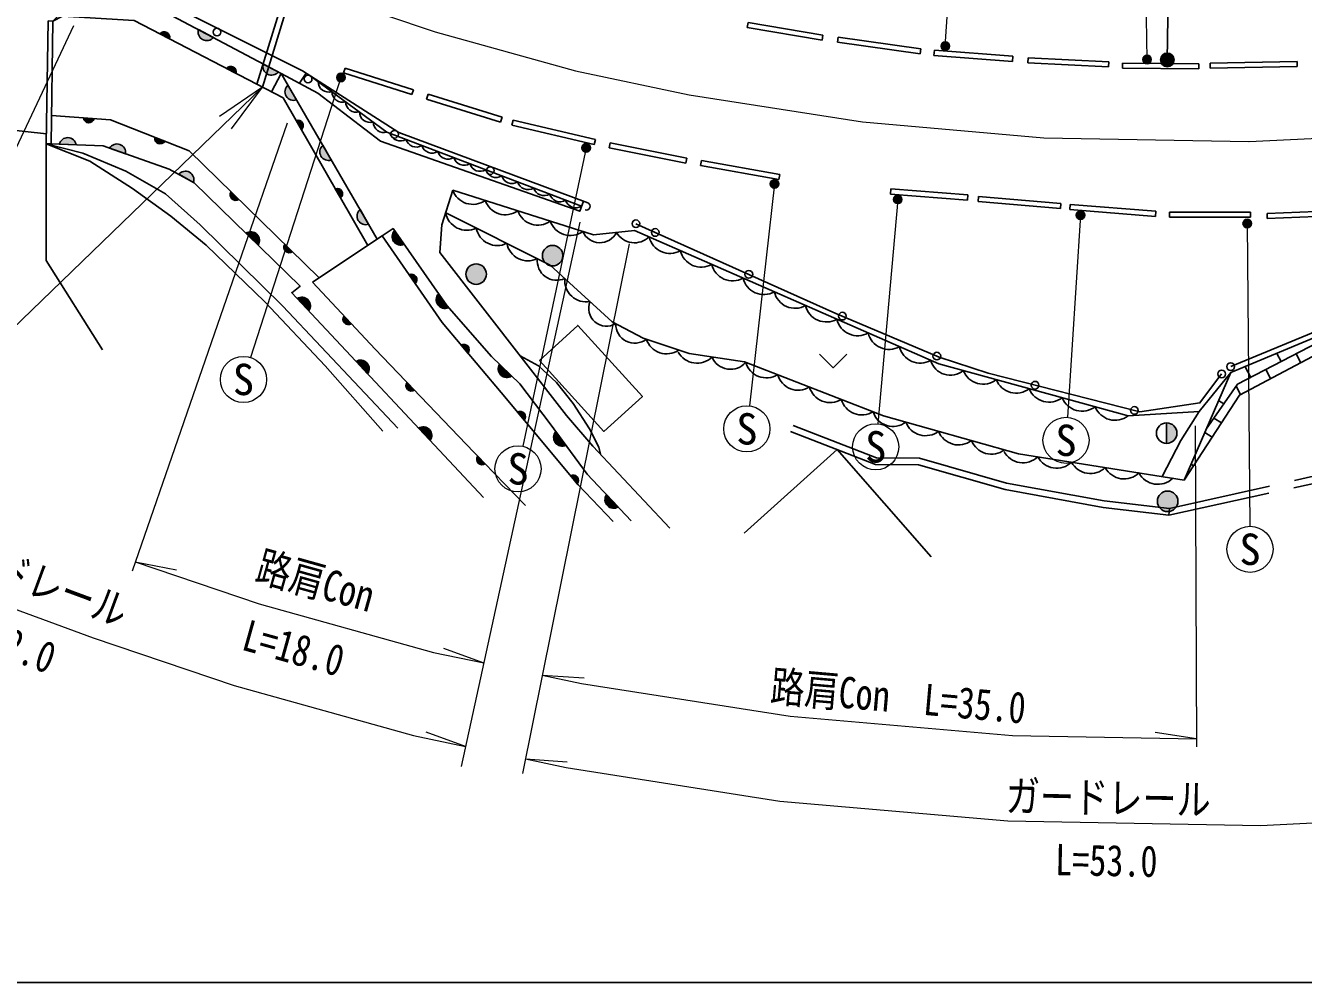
# Model space of a CAD drawing. Units: millimetres at full size, sheet at 1:1000; details may follow other scales. Extents: x 40000 to 680000, y 20000 to 380000.
# Drawn here: x 172399 to 247199, y 205000 to 260982 of the extents above; entities that cross this region are included whole.
import ezdxf
from ezdxf.enums import TextEntityAlignment as Align

# ---------------------------------------------------------------- set-up
doc = ezdxf.new("R2010")
doc.units = ezdxf.units.MM
doc.header["$LTSCALE"] = 1000
doc.linetypes.add('CHAIN', pattern=[18.5, 12, -1.5, 3.5, -1.5])
doc.linetypes.add('DASHED', pattern=[7.5, 6, -1.5])
for name, color, linetype, lineweight in [('M-BGD', 7, 'Continuous', 25), ('M-BMK', 2, 'CHAIN', 13), ('M-STR-HTXT', 7, 'Continuous', 13), ('M-STR-STRC', 7, 'Continuous', 25), ('M-TTL-BAND', 7, 'Continuous', 25)]:
    doc.layers.add(name, color=color, linetype=linetype, lineweight=lineweight)
doc.styles.add('ＭＳ ゴシック', font='')
doc.styles.get('ＭＳ ゴシック').set_extended_font_data('MS Gothic')

# ---------------------------------------------------------------- blocks, each defined once
blk = doc.blocks.new('open_arrow')
at = {"color": 0, "linetype": 'Continuous', "lineweight": -2}
blk.add_lwpolyline([(7.5, 1.25), (0, 0), (7.5, -1.25)], dxfattribs=at)

msp = doc.modelspace()

# ---------------------------------------------------------------- hatches: boundary and pattern name
at = {"layer": 'M-BGD'}
for points in [[(180823, 260203), (180268, 260492, -0.84072)], [(183392, 260289, -0.82183), (182517, 260754)], [(184720, 258181), (184165, 258469, -0.84072)], [(187191, 258268, -0.82183), (186317, 258734)], [(188254, 256631, -0.82183), (187757, 257488)], [(175786, 255577), (176410, 255530, -0.84072)], [(188233, 255430), (188545, 254888, 0.84072)], [(174372, 254038, -0.82183), (175362, 254000)], [(180545, 254210), (179963, 254439, 0.84072)], [(177319, 253808, -0.82183), (178254, 253479)], [(190293, 253119, -0.82183), (189795, 253976)], [(181362, 252280, -0.82183), (182233, 251806)], [(190529, 251438), (190842, 250895, 0.84072)], [(184431, 251252), (184879, 250815, -0.84072)], [(192475, 249359, -0.82183), (191978, 250216)], [(185299, 248829, -0.82183), (186007, 248137)], [(194561, 248178, -0.82183), (193994, 248991)], [(187573, 248187), (188021, 247750, -0.84072)], [(202649, 247522, -0.41421), (203249, 248122, -0.41421), (203849, 247522, -1)], [(198173, 246439, -0.41421), (198773, 247039, -0.41421), (199373, 246439, -1)], [(194854, 246405), (195209, 245889, 0.84072)], [(188298, 245012, -0.82183), (188976, 244288)], [(197144, 244476, -0.82183), (196577, 245288)], [(191471, 243534), (191043, 243990, 0.84072)], [(198297, 241809), (197893, 242288, -0.84072)], [(191745, 241332, -0.82183), (192422, 240609)], [(200858, 240480, -0.82183), (200147, 241171)], [(194728, 240106), (195161, 239654, -0.84072)], [(201591, 237887), (201190, 238368, -0.84072)], [(195405, 237424, -0.82183), (196082, 236701)], [(204029, 236426, -0.82183), (203443, 237225)], [(239192, 237736), (239192, 236536, 0.41421), (239792, 237136, 0.41421)], [(198866, 235792), (199302, 235343, -0.84072)], [(204694, 234169), (204293, 234650, -0.84072)], [(207090, 232821, -0.82183), (206406, 233539)], [(238650, 233148, -0.41421), (239250, 233748, -0.41421), (239850, 233148, -1)]]:
    msp.add_hatch(color=256, dxfattribs=at).paths.add_polyline_path(points)
at = {"layer": 'M-STR-STRC'}
for points in [[(226457, 259904, -1), (226018, 259664, -0.41421), (226118, 260004, -0.41421)], [(238263, 259118, -1), (237824, 258879, -0.41421), (237924, 259218, -0.41421)], [(238893, 258759, -0.41421), (239016, 259311, -0.41421), (239568, 259188, -1)], [(191081, 258067, -1), (190642, 257828, -0.41421), (190742, 258167, -0.41421)], [(205431, 253944, -1), (204992, 253704, -0.41421), (205092, 254044, -0.41421)], [(216459, 251835, -1), (216020, 251596, -0.41421), (216120, 251935, -0.41421)], [(223670, 250933, -1), (223231, 250694, -0.41421), (223331, 251033, -0.41421)], [(234373, 250012, -1), (233934, 249773, -0.41421), (234034, 250112, -0.41421)], [(244130, 249523, -1), (243691, 249284, -0.41421), (243791, 249623, -0.41421)]]:
    msp.add_hatch(color=256, dxfattribs=at).paths.add_polyline_path(points)

# ---------------------------------------------------------------- linework, layer by layer
at = {"layer": 'M-BGD', "linetype": 'DASHED'}
for p, q in [((189713, 269713), (185930, 257553)), ((186263, 257380), (190025, 269604)), ((171126, 254918), (173624, 254645)), ((239315, 232345), (251419, 234970)), ((239359, 232724), (251379, 235433))]:
    msp.add_line(p, q, dxfattribs=at)
at = {"layer": 'M-BGD'}
for p, q in [((214691, 261160), (214641, 260864)), ((214691, 261160), (219074, 260423)), ((180268, 260492), (180823, 260203)), ((183392, 260289), (182517, 260754)), ((214641, 260864), (219024, 260127)), ((219074, 260423), (219024, 260127)), ((219973, 260308), (219931, 260011)), ((219973, 260308), (224810, 259627)), ((219931, 260011), (224768, 259330)), ((224810, 259627), (224768, 259330)), ((225595, 259541), (225572, 259241)), ((225572, 259241), (230168, 258887)), ((225595, 259541), (230191, 259186)), ((230191, 259186), (230168, 258887)), ((231090, 259101), (231074, 258801)), ((231090, 259101), (235799, 258860)), ((235799, 258860), (235784, 258560)), ((241736, 258789), (246828, 258888)), ((246828, 258888), (246834, 258588)), ((184165, 258469), (184720, 258181)), ((187191, 258268), (186317, 258734)), ((187354, 258182), (186795, 257104)), ((188435, 257607), (188817, 258203)), ((191103, 258500), (191012, 258214)), ((191012, 258214), (195007, 256942)), ((191103, 258500), (195098, 257228)), ((231074, 258801), (235784, 258560)), ((236612, 258788), (236609, 258488)), ((236609, 258488), (241077, 258446)), ((236612, 258788), (241080, 258746)), ((241080, 258746), (241077, 258446)), ((241736, 258789), (241741, 258489)), ((241741, 258489), (246834, 258588)), ((188254, 256631), (187757, 257488)), ((195098, 257228), (195007, 256942)), ((195963, 256972), (195874, 256685)), ((195874, 256685), (200199, 255334)), ((195963, 256972), (200289, 255621)), ((176410, 255530), (175786, 255577)), ((188233, 255430), (188545, 254888)), ((200289, 255621), (200199, 255334)), ((200932, 255448), (200863, 255155)), ((200863, 255155), (205686, 254023)), ((200932, 255448), (205755, 254315)), ((180545, 254210), (179963, 254439)), ((174372, 254038), (175362, 254000)), ((177319, 253808), (178254, 253479)), ((190293, 253119), (189795, 253976)), ((205755, 254315), (205686, 254023)), ((206623, 254115), (206564, 253821)), ((206564, 253821), (211039, 252927)), ((206623, 254115), (211098, 253221)), ((211098, 253221), (211039, 252927)), ((211968, 253089), (211915, 252794)), ((211968, 253089), (216552, 252265)), ((181362, 252280), (182233, 251806)), ((211915, 252794), (216499, 251969)), ((216552, 252265), (216499, 251969)), ((190529, 251438), (190842, 250895)), ((223054, 251424), (223030, 251125)), ((223054, 251424), (227554, 251071)), ((184879, 250815), (184431, 251252)), ((223030, 251125), (227530, 250772)), ((227554, 251071), (227530, 250772)), ((228188, 250981), (228162, 250682)), ((228162, 250682), (232981, 250276)), ((228188, 250981), (233006, 250575)), ((192475, 249359), (191978, 250216)), ((233006, 250575), (232981, 250276)), ((233549, 250513), (233525, 250214)), ((233525, 250214), (238538, 249817)), ((233549, 250513), (238562, 250116)), ((238562, 250116), (238538, 249817)), ((239352, 250070), (239352, 249770)), ((239352, 250070), (244091, 250070)), ((244091, 250070), (244091, 249770)), ((245069, 249992), (249498, 250177)), ((245069, 249992), (245081, 249692)), ((245081, 249692), (249511, 249877)), ((239352, 249770), (244091, 249770)), ((185299, 248829), (186007, 248137)), ((189192, 245961), (193282, 248688)), ((194561, 248178), (193994, 248991)), ((188021, 247750), (187573, 248187)), ((194854, 246405), (195209, 245889)), ((242941, 241029), (256898, 246810)), ((188298, 245012), (188976, 244288)), ((197144, 244476), (196577, 245288)), ((191471, 243534), (191043, 243990)), ((197893, 242288), (198297, 241809)), ((245886, 241319), (245632, 241798)), ((247048, 241260), (246773, 241779)), ((191745, 241332), (192422, 240609)), ((200858, 240480), (200147, 241171)), ((244110, 240398), (243779, 241024)), ((245280, 240325), (244998, 240858)), ((240214, 234387), (242944, 240676)), ((195161, 239654), (194728, 240106)), ((243512, 239390), (243253, 239879)), ((242534, 238843), (242233, 239039)), ((201190, 238368), (201591, 237887)), ((242399, 237737), (241963, 238022)), ((195405, 237424), (196082, 236701)), ((204029, 236426), (203443, 237225)), ((239192, 237736), (239192, 236536)), ((241852, 236900), (241425, 237178)), ((199302, 235343), (198866, 235792)), ((240760, 235224), (240618, 235317)), ((204293, 234650), (204694, 234169)), ((207090, 232821), (206406, 233539)), ((239315, 232345), (239359, 232724))]:
    msp.add_line(p, q, dxfattribs=at)
for points in [[(176702, 263963), (179712, 262809), (188603, 258341), (194257, 254723), (205303, 250619)], [(192981, 248487), (187354, 258182), (178960, 262646), (176499, 262807), (175257, 262533), (174005, 261249)], [(174005, 261249), (174558, 261538), (178749, 261280), (187472, 256752), (192436, 248123)], [(187354, 258182), (189516, 257031), (193183, 254218), (204835, 250119), (205055, 250711)], [(204945, 250415), (193552, 254750), (189062, 258047)], [(173917, 255716), (177364, 255459), (181973, 253650), (189586, 246224)], [(194188, 237430), (187454, 244565), (182613, 249323), (180590, 251132), (178259, 252466), (175753, 253517), (173614, 254061)], [(173614, 254061), (176160, 253045), (178664, 251457), (180897, 249840), (182979, 248137), (186411, 244815), (189944, 241069), (193317, 237257)], [(173614, 254061), (173614, 247239), (176909, 242018)], [(199209, 233363), (187983, 245348), (188470, 245732), (182270, 251786), (180809, 252581), (176946, 253940), (173890, 254057)], [(210116, 231580), (205612, 236372), (204055, 238178), (196653, 247697), (196766, 249319), (197416, 251355)], [(236935, 238154), (225860, 241185), (208046, 248988), (205635, 248736), (197416, 251355)], [(240214, 234387), (230513, 235933), (222623, 238151), (214491, 241310), (211246, 241787), (208559, 242697), (206737, 243653), (203113, 246968), (196994, 250034)], [(207857, 232016), (205274, 234727), (203105, 237687), (201327, 240025), (199678, 241626), (197055, 244603), (193914, 249106), (193282, 248688)], [(208124, 249386), (219829, 244146), (225870, 241588), (228748, 240640), (237628, 238380), (241137, 238907), (242411, 240598)], [(193282, 248688), (196782, 243606), (200233, 239515), (204743, 234110), (206800, 231971)], [(236935, 238154), (241098, 238403), (242944, 240676), (257188, 246624)], [(257188, 246624), (243457, 239361), (240214, 234387)], [(201666, 232911), (198645, 236020), (192864, 242051), (189192, 245961)], [(241507, 237366), (243335, 239996), (251692, 244329)], [(201346, 241662), (202430, 241070), (203484, 240096), (204448, 238867), (205418, 237390), (205959, 236311), (206052, 235904)], [(218877, 241763), (219673, 240967), (220468, 241763)], [(238933, 234591), (240025, 236706), (241098, 238403)], [(217182, 237235), (222143, 235305), (224674, 235284), (229737, 233837), (235478, 232795), (239315, 232345)], [(217321, 237590), (222216, 235686), (224729, 235665), (229823, 234209), (235535, 233173), (239359, 232724)], [(214453, 231285), (219901, 236177), (225408, 229909)]]:
    msp.add_lwpolyline(points, dxfattribs=at)
for points in [[(173614, 254061), (173890, 254057), (174005, 261249), (173729, 261253)], [(202473, 241393), (206256, 237238), (208509, 239290), (204726, 243444)]]:
    msp.add_lwpolyline(points, close=True, dxfattribs=at)
for centre, radius in [((183607, 260600), 225), ((188940, 257857), 225), ((193995, 254624), 225), ((199601, 252498), 225), ((208124, 249386), 225), ((209259, 248878), 225), ((203249, 247522), 600), ((198773, 246439), 600), ((214735, 246427), 225), ((220215, 243983), 225), ((225740, 241643), 225), ((242941, 241029), 225), ((231489, 239942), 225), ((242411, 240598), 225), ((237304, 238463), 225), ((239192, 237136), 600), ((239250, 233148), 600)]:
    msp.add_circle(centre, radius, dxfattribs=at)
for centre, radius, start, end in [((180520, 260299), 318, 342.45983, 142.67756), ((183001, 260608), 505, 163.16173, 320.81992), ((184417, 258276), 318, 342.45983, 142.67756), ((186800, 258587), 505, 163.16173, 320.81992), ((188090, 257109), 505, 131.3012, 288.95939), ((190147, 257715), 625, 180.58129, 286.8415), ((190953, 257123), 625, 180.58129, 286.8415), ((191759, 256532), 625, 180.58129, 286.8415), ((192565, 255940), 625, 180.58129, 286.8415), ((176102, 255608), 318, 185.61973, 345.83746), ((188341, 255132), 318, 309.80169, 110.01942), ((193371, 255348), 625, 180.58129, 286.8415), ((174863, 253922), 505, 8.97319, 166.63138), ((180274, 254375), 318, 168.46111, 328.67884), ((194330, 254855), 625, 196.041, 302.30121), ((195265, 254499), 625, 196.041, 302.30121), ((177754, 253551), 505, 351.79207, 149.45026), ((190129, 253596), 505, 131.3012, 288.95939), ((196199, 254144), 625, 196.04095, 302.30115), ((197134, 253788), 625, 196.04106, 302.30126), ((198069, 253433), 625, 196.04097, 302.30117), ((199003, 253077), 625, 196.041, 302.30121), ((181751, 251957), 505, 342.62211, 140.2803), ((199938, 252722), 625, 196.041, 302.30121), ((200873, 252366), 625, 196.041, 302.30121), ((190638, 251139), 318, 309.80169, 110.01942), ((198579, 251772), 1250, 199.19293, 305.45313), ((201807, 252010), 625, 196.041, 302.30121), ((202742, 251655), 625, 196.041, 302.30121), ((184693, 251073), 318, 145.60295, 305.82069), ((200484, 251165), 1250, 199.19293, 305.45313), ((203676, 251299), 625, 196.041, 302.30121), ((204611, 250944), 625, 196.041, 302.30121), ((205225, 250408), 225, 249.61743, 69.61743), ((192311, 249836), 505, 131.3012, 288.95939), ((198224, 250256), 1250, 190.25791, 296.51811), ((202390, 250557), 1250, 199.19293, 305.45313), ((200013, 249361), 1250, 190.25791, 296.51811), ((204295, 249950), 1250, 199.19293, 305.45313), ((185585, 248413), 505, 326.85427, 124.51246), ((194358, 248641), 505, 136.06928, 293.72747), ((206014, 249356), 1080, 203.09292, 333.70495), ((208046, 249518), 1242, 211.09374, 313.33914), ((210115, 248901), 1250, 193.21514, 299.47534), ((187835, 248007), 318, 145.60295, 305.82069), ((201801, 248465), 1250, 190.25791, 296.51811), ((211947, 248098), 1250, 193.21514, 299.47534), ((203486, 247216), 1135, 173.41674, 295.01592), ((213779, 247296), 1250, 193.21514, 299.47534), ((194987, 246116), 318, 314.44561, 114.66334), ((205210, 246066), 1250, 174.41167, 280.67188), ((215611, 246494), 1250, 193.21514, 299.47534), ((217443, 245691), 1250, 193.21514, 299.47534), ((188566, 244583), 505, 324.29624, 121.95443), ((196941, 244938), 505, 136.06928, 293.72747), ((206412, 244438), 1049, 157.59661, 301.07984), ((219275, 244889), 1250, 193.21514, 299.47534), ((191297, 243800), 318, 143.09725, 303.31498), ((208053, 243499), 1100, 177.92489, 308.39468), ((221107, 244086), 1250, 193.21514, 299.47534), ((209924, 243026), 1250, 198.15994, 304.42014), ((222939, 243284), 1250, 193.21514, 299.47534), ((198054, 242013), 318, 320.04187, 120.2596), ((211701, 242478), 1250, 208.51197, 314.77218), ((224771, 242481), 1250, 193.21514, 299.47534), ((192012, 240903), 505, 324.29624, 121.95443), ((200571, 240896), 505, 147.0148, 304.67299), ((213663, 242043), 1172, 202.70648, 319.67565), ((215760, 241622), 1250, 195.64412, 301.90432), ((226536, 241721), 1195, 195.92599, 309.1399), ((217624, 240898), 1250, 195.64412, 301.90432), ((228453, 241253), 1250, 201.56077, 307.82097), ((230382, 240725), 1250, 201.56077, 307.82097), ((194984, 239918), 318, 143.67848, 303.89622), ((219489, 240173), 1250, 195.64412, 301.90432), ((232311, 240197), 1250, 201.56077, 307.82097), ((221353, 239449), 1250, 195.64412, 301.90432), ((234240, 239669), 1250, 201.56077, 307.82097), ((236169, 239141), 1250, 201.56077, 307.82097), ((201349, 238093), 318, 319.73735, 119.95508), ((223169, 238730), 1205, 196.47595, 308.5014), ((195672, 236996), 505, 324.29624, 121.95443), ((203815, 236883), 505, 137.40538, 295.06357), ((225085, 238238), 1250, 201.16237, 307.42258), ((227010, 237697), 1250, 201.16237, 307.42258), ((228935, 237155), 1250, 201.16237, 307.42258), ((199123, 235606), 318, 144.06203, 304.27977), ((230779, 236650), 1250, 207.81618, 314.07639), ((232755, 236335), 1250, 207.81618, 314.07639), ((234730, 236020), 1250, 207.81618, 314.07639), ((236705, 235705), 1250, 207.81618, 314.07639), ((204452, 234374), 318, 319.73735, 119.95508), ((238680, 235391), 1250, 207.81618, 314.07639), ((206819, 233248), 505, 144.79113, 302.44932)]:
    msp.add_arc(centre, radius, start, end, dxfattribs=at)
at = {"layer": 'M-BMK'}
msp.add_lwpolyline([(170229, 271434), (178013, 267659), (184807, 264671), (189664, 262880), (196369, 260623), (204586, 258329), (211243, 256935), (221395, 255342), (232011, 254417), (244030, 254195), (253595, 254684), (265345, 256075), (275396, 258193), (283214, 260215), (289944, 262458), (298464, 265643), (304515, 268264), (310337, 271097), (320115, 276405), (331044, 282343)], dxfattribs=at)
at = {"layer": 'M-STR-HTXT'}
for p, q in [((226237, 259784), (227746, 283775)), ((238043, 258998), (237745, 283506)), ((175210, 260970), (160919, 230690)), ((190862, 257948), (185567, 241563)), ((187714, 255270), (178632, 229059)), ((205211, 253824), (201505, 236367)), ((216239, 251716), (214774, 238728)), ((223450, 250813), (222283, 237679)), ((234154, 249893), (233388, 238064)), ((204848, 249488), (197903, 217635)), ((243911, 249403), (244060, 231692)), ((207737, 248207), (201488, 217232)), ((240862, 237560), (240948, 218780)), ((178819, 229601), (181232, 229149)), ((199183, 223701), (196874, 224534)), ((202647, 222976), (205096, 222812)), ((198158, 218808), (195849, 219640)), ((240946, 219246), (238521, 219632)), ((201658, 218075), (204107, 217911))]:
    msp.add_line(p, q, dxfattribs=at)
for points in [[(186263, 257380), (156318, 228457), (131566, 228457)], [(161227, 231343), (161228, 231343), (169823, 227564), (176359, 225153), (184603, 222378), (195100, 219448), (198158, 218808)], [(178819, 229601), (186074, 227158), (196286, 224308), (199224, 223693)], [(202647, 222976), (204939, 222496), (217157, 220579), (230167, 219445), (240946, 219246)], [(201658, 218075), (204038, 217576), (216552, 215612), (229903, 214449), (244683, 214176), (256972, 214804), (258960, 215040)]]:
    msp.add_lwpolyline(points, dxfattribs=at)
for centre in [(185152, 240279), (214623, 237386), (233301, 236717), (222163, 236335), (201225, 235046), (244072, 230342)]:
    msp.add_circle(centre, 1350, dxfattribs=at)
at = {"layer": 'M-STR-STRC'}
msp.add_line((239230, 258973), (239714, 292316), dxfattribs=at)
for centre, radius in [((226237, 259784), 250), ((238043, 258998), 250), ((239230, 258973), 400), ((190862, 257948), 250), ((205211, 253824), 250), ((216239, 251716), 250), ((223450, 250813), 250), ((234154, 249893), 250), ((243911, 249403), 250)]:
    msp.add_circle(centre, radius, dxfattribs=at)
at = {"layer": 'M-TTL-BAND'}
msp.add_line((40000, 205000), (579000, 205000), dxfattribs=at)

# ---------------------------------------------------------------- block references
at = {"layer": 'M-STR-HTXT', "xscale": 400, "yscale": 400, "rotation": 224}
msp.add_blockref('open_arrow', (186263, 257380), dxfattribs=at)

# ---------------------------------------------------------------- texts
at = {"layer": 'M-STR-HTXT', "style": 'ＭＳ ゴシック'}
for p in [(185152, 240279), (214623, 237386), (222163, 236335), (233301, 236717), (201225, 235046), (244072, 230342)]:
    msp.add_text('S', height=1833, dxfattribs=at).set_placement(p, align=Align.MIDDLE_CENTER)
at = {"layer": 'M-STR-HTXT', "style": 'ＭＳ ゴシック', "width": 0.8}
for s, rotation, p in [('ガードレール', 339.755, (172144, 227308)), ('路肩Con', 344.405, (188980, 227072)), ('L=32.0', 339.755, (170723, 223558)), ('L=18.0', 344.405, (187698, 223154)), ('路肩Con  L=35.0 ', 355.02, (223851, 220200)), ('ガードレール', 358.941, (235749, 214341)), ('L=53.0', 358.941, (235636, 210675))]:
    msp.add_text(s, height=1833, rotation=rotation, dxfattribs=at).set_placement(p, align=Align.BOTTOM_CENTER)

doc.saveas('drawing.dxf')
